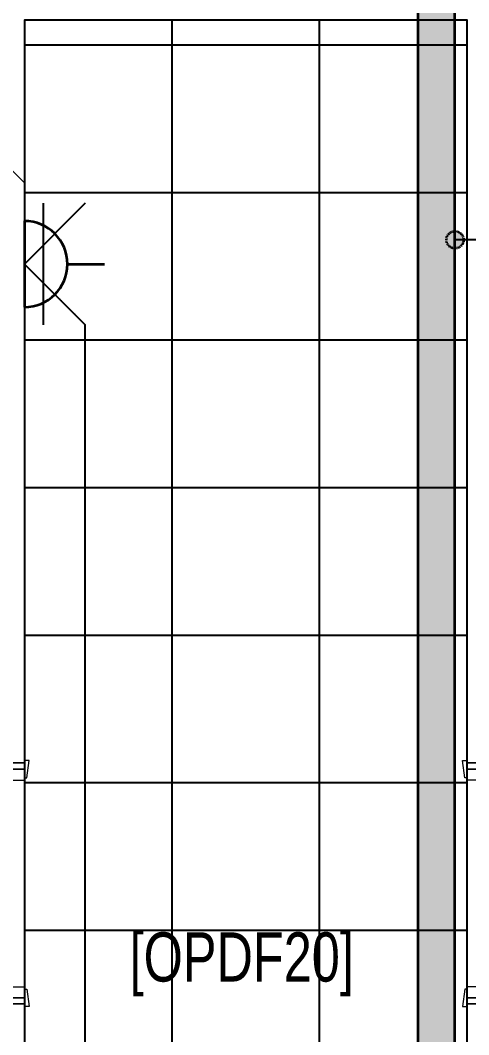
# Model space of a CAD drawing. Extents: x -12260 to 57327, y -29287 to 19916.
# Drawn here: x 23959 to 25782, y -6835 to -2710 of the extents above; entities that cross this region are included whole.
import ezdxf
from ezdxf.enums import TextEntityAlignment as Align

# ---------------------------------------------------------------- set-up
doc = ezdxf.new("R2010")
doc.units = 0
doc.header["$LTSCALE"] = 0.25
doc.linetypes.add('DASHDOT', pattern=[25.4, 12.7, -6.35, 0, -6.35])
doc.linetypes.add('HIDDEN', pattern=[9.525, 6.35, -3.175])
for name, color, linetype, lineweight in [('01-First Floor-FUR$0$72_EGR_BASE_TEXT', 252, 'Continuous', 5), ('01-First Floor-FUR$0$Walls', 251, 'Continuous', 5), ('01-First Floor-FUR$0$Wooden Joinery', 251, 'Continuous', 5), ('E-LITE-CLNG-CNDT', 6, 'DASHDOT', 35), ('E-LITE-EXIT-NUMB', 6, 'Continuous', 25), ('E-POWR-CLNG-CNDT', 6, 'DASHDOT', 35), ('E-POWR-FLOR-CNDT', 6, 'HIDDEN', 25), ('E-POWR-WALL @ 100', 4, 'Continuous', 35), ('T-CABL-TRAY', 60, 'Continuous', 35)]:
    doc.layers.add(name, color=color, linetype=linetype, lineweight=lineweight)
doc.layers.add('01-First Floor-FUR$0$FALSE CEILING', color=251, linetype='Continuous')
doc.styles.add('01-First Floor-FUR$0$X3G_ENTITY_9F38', font='swisscl.ttf', dxfattribs={"height": 0.2})
doc.styles.add('DC_SIMPLEX', font='SIMPLEX.shx', dxfattribs={"width": 0.7})

# ---------------------------------------------------------------- blocks, each defined once
blk = doc.blocks.new('01-First Floor-FUR$0$A$C72370EFE')
at = {"layer": '01-First Floor-FUR$0$Wooden Joinery'}
for p, q in [((-0.01, -0.04), (-0.02, -0.04)), ((-0.01, -0.03), (-0.01, -0.07)), ((0, -0.03), (-0.01, -0.03)), ((0.04, -0.03), (0.05, -0.03)), ((0.05, -0.03), (0.05, -0.07)), ((0.05, -0.04), (0.06, -0.04)), ((-0.05, -0.07), (-0.05, -0.16)), ((-0.03, -0.07), (-0.03, -0.16)), ((-0.01, -0.06), (-0.02, -0.06)), ((0, -0.07), (-0.01, -0.07)), ((0.04, -0.07), (0.05, -0.07)), ((0.05, -0.06), (0.06, -0.06)), ((0.07, -0.07), (0.07, -0.16)), ((0.09, -0.07), (0.09, -0.16)), ((-0.01, -0.17), (-0.02, -0.17)), ((-0.01, -0.19), (-0.02, -0.19)), ((-0.01, -0.17), (-0.01, -0.19)), ((0.05, -0.17), (0.06, -0.17)), ((0.05, -0.17), (0.05, -0.19)), ((0.05, -0.19), (0.06, -0.19))]:
    blk.add_line(p, q, dxfattribs=at)
for centre, radius, start, end in [((-0.02, -0.07), 0.03, 90, 180), ((0.06, -0.07), 0.03, 0, 90), ((-0.02, -0.07), 0.01, 90, 180), ((0.06, -0.07), 0.01, 0, 90), ((-0.02, -0.16), 0.03, 180, 270), ((-0.02, -0.16), 0.01, 180, 270), ((0.06, -0.16), 0.01, 270, 0), ((0.06, -0.16), 0.03, 270, 0)]:
    blk.add_arc(centre, radius, start, end, dxfattribs=at)
blk = doc.blocks.new('01-First Floor-FUR$0$A$C5DAD61B4')
at = {"layer": '01-First Floor-FUR$0$Wooden Joinery'}
for points in [[(80, 959.1), (80, 969.1), (10, 979.1), (10, 959.1)], [(940, 959.1), (940, 969.1), (1010, 979.1), (1010, 959.1)], [(70, 859.1), (70, 849.1), (0, 839.1), (0, 859.1)], [(120, 859.1), (120, 0), (80, 0), (80, 859.1)], [(950, 859.1), (950, 849.1), (1020, 839.1), (1020, 859.1)]]:
    blk.add_lwpolyline(points, close=True, dxfattribs=at)
for points in [[(45, 859.1), (45, 959.1), (20, 959.1), (20, 859.1), (45, 859.1)], [(45, 859.1), (80, 859.1), (80, 899.1), (90, 899.1), (90, 959.1), (45, 959.1), (45, 859.1)], [(975, 859.1), (940, 859.1), (940, 899.1), (930, 899.1), (930, 959.1), (975, 959.1), (975, 859.1)], [(975, 859.1), (975, 959.1), (1000, 959.1), (1000, 859.1), (975, 859.1)]]:
    blk.add_lwpolyline(points, dxfattribs=at)
blk.add_arc((80, 859.1), 860, 272.666, 0, dxfattribs=at)
at = {"layer": '01-First Floor-FUR$0$Wooden Joinery', "xscale": 999.9999999998854, "yscale": 999.9999999998854, "zscale": 999.9999999998854, "rotation": 180}
blk.add_blockref('01-First Floor-FUR$0$A$C72370EFE', (120, 0), dxfattribs=at)
blk = doc.blocks.new('01-First Floor-FUR')
at = {"layer": '01-First Floor-FUR$0$FALSE CEILING', "linetype": 'Continuous'}
for p, q in [((24576, -12830), (24576, -2710)), ((25176, -12830), (25176, -2710)), ((23976, -2810), (25776, -2810)), ((23976, -3410), (25776, -3410)), ((23976, -4010), (25776, -4010)), ((23976, -4610), (25776, -4610)), ((23976, -5210), (25776, -5210)), ((23976, -5810), (25776, -5810)), ((23976, -6410), (25776, -6410))]:
    blk.add_line(p, q, dxfattribs=at)
at = {"layer": '01-First Floor-FUR$0$FALSE CEILING'}
blk.add_lwpolyline([(23976, -12830), (25776, -12830), (25776, -2710), (23976, -2710)], close=True, dxfattribs=at)
at = {"layer": '01-First Floor-FUR$0$Walls'}
for p, q in [((23315.6, -2710), (23976, -3370.4)), ((25776, -2710), (25776, -5730)), ((23976, -3370.4), (23976, -5730)), ((23876, -5730), (23976, -5730)), ((25876, -5730), (25776, -5730)), ((23876, -6710), (23976, -6710)), ((23976, -6710), (23976, -8930)), ((25776, -6710), (25776, -8930)), ((25876, -6710), (25776, -6710))]:
    blk.add_line(p, q, dxfattribs=at)
at = {"layer": '01-First Floor-FUR$0$Wooden Joinery', "xscale": -1, "rotation": 270}
blk.add_blockref('01-First Floor-FUR$0$A$C5DAD61B4', (23016.9, -6730), dxfattribs=at)
at = {"layer": '01-First Floor-FUR$0$Wooden Joinery', "rotation": 90.00000000000001}
blk.add_blockref('01-First Floor-FUR$0$A$C5DAD61B4', (26735.1, -6730), dxfattribs=at)
at = {"layer": '01-First Floor-FUR$0$72_EGR_BASE_TEXT', "insert": (24859.3, -6418.8, -0.1), "char_height": 200, "attachment_point": 2, "style": '01-First Floor-FUR$0$X3G_ENTITY_9F38'}
blk.add_mtext('[OPDF20]', dxfattribs=at)
blk = doc.blocks.new('*U14')
blk.add_line((0, -1.75), (0, -3.25))
blk.add_lwpolyline([(-1.75, 0, 1), (1.75, 0)], format="xyb", close=True)
at = {"layer": 'Defpoints'}
for p, q in [((-2.475, -2.475), (0, 0)), ((2.475, -2.475), (0, 0)), ((2.475, -0.758), (-2.475, -0.758))]:
    blk.add_line(p, q, dxfattribs=at)
at = {"layer": 'E-LITE-EXIT-NUMB', "style": 'DC_SIMPLEX', "width": 0.7, "flags": 8}
blk.add_attdef('TYPE', text='', height=2, rotation=360, dxfattribs=at).set_placement((-2.682, 5.238), align=Align.RIGHT)
blk.add_attdef('CIRCUIT', (2.682, 5.238), '', height=2, rotation=360, dxfattribs=at)
blk = doc.blocks.new('*U56')
at = {"lineweight": 0}
h = blk.add_hatch(dxfattribs=at)
h.set_pattern_fill('HEX', color=253, scale=8, angle=180, style=0)
h.set_pattern_definition([(180, (-23193.732, -3e-10), (6e-13, -43.99409), [25.4, -50.8]), (300, (-23193.732, -3e-10), (38.1, 21.997045), [25.4, -50.8]), (240, (-23219.132, -3e-10), (38.1, -21.997045), [25.4, -50.8])])
h.paths.add_polyline_path([(-11021.9, 150), (-11021.9, 0), (0, 0), (0, 150)])
at = {"color": 0}
for p, q in [((0, 150), (-11021.9, 150)), ((0, 0), (-11021.9, 0))]:
    blk.add_line(p, q, dxfattribs=at)
blk = doc.blocks.new('A$Cd86d5af4')
at = {"layer": 'T-CABL-TRAY', "linetype": 'Continuous', "rotation": 270}
blk.add_blockref('*U56', (-22065, -13082.9), dxfattribs=at)

msp = doc.modelspace()

# ---------------------------------------------------------------- hatches: boundary and pattern name
at = {"layer": 'E-POWR-CLNG-CNDT'}
h = msp.add_hatch(color=256, dxfattribs=at)
h.dxf.hatch_style = 1
h.paths.add_polyline_path([(25691, -3602.7, 1), (25761, -3602.7, 1)])

# ---------------------------------------------------------------- linework, layer by layer
msp.add_circle((25726, -3602.7), 35, dxfattribs=at)
at = {"layer": 'E-POWR-FLOR-CNDT'}
for points in [[(25876, -3602.7), (25726, -3602.7)], [(24099.8, -8456.7), (24223.5, -8333), (24223.5, -3948.8), (24099.8, -3825)]]:
    msp.add_lwpolyline(points, dxfattribs=at)

# ---------------------------------------------------------------- block references
at = {"layer": 'E-LITE-CLNG-CNDT'}
msp.add_blockref('01-First Floor-FUR', (0, 0), dxfattribs=at)
at = {"layer": 'E-POWR-FLOR-CNDT'}
msp.add_blockref('A$Cd86d5af4', (47641, 726), dxfattribs=at)
at = {"layer": 'E-POWR-WALL @ 100', "xscale": 100, "yscale": 100, "zscale": 100, "rotation": 90.00000000000001}
msp.add_blockref('*U14', (23976, -3701.3), dxfattribs=at)

doc.saveas('drawing.dxf')
